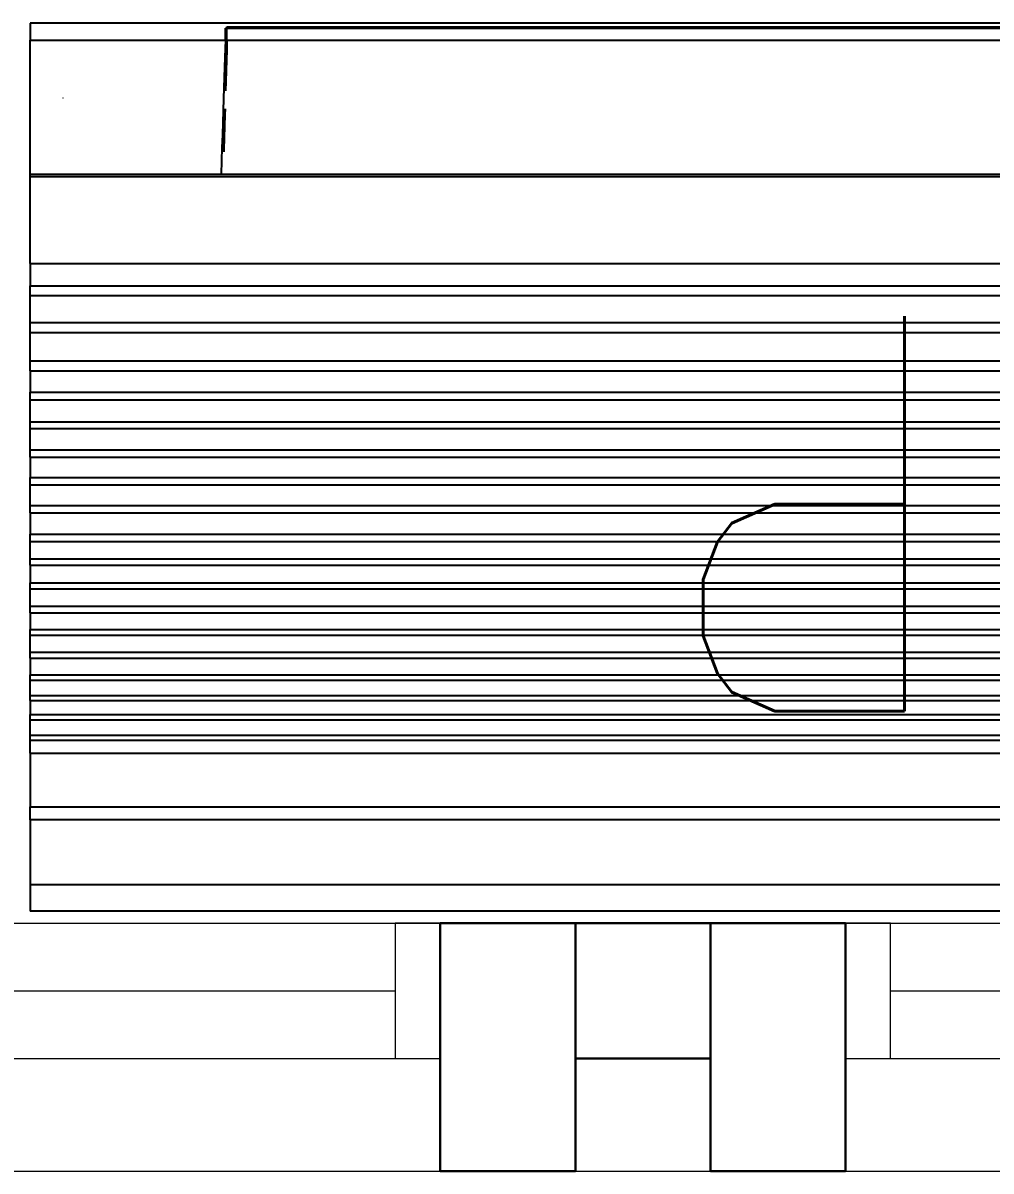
# Model space of a CAD drawing. Header units: inches. Extents: x -86208230 to 200276, y 9267 to 1246656.
# Drawn here: x 124741 to 125815, y 31773 to 33047 of the extents above; entities that cross this region are included whole.
import ezdxf

# ---------------------------------------------------------------- set-up
doc = ezdxf.new("R2010")
doc.units = ezdxf.units.IN
doc.header["$MEASUREMENT"] = 0
doc.layers.add('Edges', color=7, linetype='Continuous')
doc.layers.add('wall', color=8, linetype='Continuous', lineweight=30)
doc.layers.add('WIN', color=8, linetype='Continuous', lineweight=18)
doc.styles.add('LAILA', font='romans.shx', dxfattribs={"width": 0.85})

# ---------------------------------------------------------------- blocks, each defined once
blk = doc.blocks.new('AW30')
at = {"layer": 'wall'}
for points in [[(-2473393.4, -914141.5), (-2473243.4, -914141.5), (-2473243.4, -913866.5), (-2473393.4, -913866.5)], [(-2472643.4, -914141.5), (-2472493.4, -914141.5), (-2472493.4, -913866.5), (-2472643.4, -913866.5)]]:
    blk.add_lwpolyline(points, close=True, dxfattribs=at)
at = {"layer": 'WIN', "color": 1}
for p, q in [((-2473243.4, -913866.5), (-2472643.4, -913866.5)), ((-2473193.4, -913941.5), (-2472693.4, -913941.5)), ((-2473218.4, -914016.5), (-2472643.4, -914016.5))]:
    blk.add_line(p, q, dxfattribs=at)
at = {"layer": 'WIN', "color": 2}
blk.add_line((-2473243.4, -914141.5), (-2472643.4, -914141.5), dxfattribs=at)
at = {"layer": 'WIN', "color": 1}
for points in [[(-2473243.4, -914016.5), (-2473193.4, -914016.5), (-2473193.4, -913866.5), (-2473243.4, -913866.5)], [(-2472693.4, -914016.5), (-2472643.4, -914016.5), (-2472643.4, -913866.5), (-2472693.4, -913866.5)]]:
    blk.add_lwpolyline(points, close=True, dxfattribs=at)
blk = doc.blocks.new('air con')
at = {"layer": 'Edges'}
for p, q in [((71.402, 41.898), (152.402, 41.898)), ((152.402, 41.095), (152.402, 41.898)), ((71.402, 41.095), (152.402, 41.095)), ((152.402, 39.122), (152.402, 41.095)), ((71.402, 39.122), (152.402, 39.122)), ((152.402, 39.122), (152.402, 38.724)), ((152.402, 38.724), (71.402, 38.724)), ((152.402, 37.092), (152.402, 38.724)), ((152.402, 37.092), (71.402, 37.092)), ((152.402, 37.092), (152.402, 36.701)), ((152.402, 36.701), (71.402, 36.701)), ((152.402, 36.701), (152.402, 36.542)), ((152.402, 36.542), (71.402, 36.542)), ((152.402, 36.542), (152.402, 36.078)), ((152.402, 36.078), (71.402, 36.078)), ((152.402, 36.078), (152.402, 35.914)), ((152.402, 35.914), (71.402, 35.914)), ((152.402, 35.493), (152.402, 35.914)), ((152.402, 35.493), (71.402, 35.493)), ((152.402, 35.34), (71.402, 35.34)), ((152.402, 35.493), (152.402, 35.34)), ((152.402, 35.34), (152.402, 34.877)), ((152.402, 34.877), (71.402, 34.877)), ((152.402, 34.709), (71.402, 34.709)), ((152.402, 34.877), (152.402, 34.709)), ((152.402, 34.207), (152.402, 34.709)), ((152.402, 34.207), (71.402, 34.207)), ((152.402, 34.207), (152.402, 34.022)), ((152.402, 34.022), (71.402, 34.022)), ((152.402, 34.022), (152.402, 33.51)), ((152.402, 33.51), (71.402, 33.51)), ((152.402, 33.51), (152.402, 33.335)), ((152.402, 33.335), (71.402, 33.335)), ((152.402, 32.826), (152.402, 33.335)), ((152.402, 32.826), (71.402, 32.826)), ((152.402, 32.826), (152.402, 32.625)), ((152.402, 32.625), (71.402, 32.625)), ((152.402, 32.625), (152.402, 32.098)), ((152.402, 32.098), (71.402, 32.098)), ((152.402, 31.911), (71.402, 31.911)), ((152.402, 32.098), (152.402, 31.911)), ((152.402, 31.378), (152.402, 31.911)), ((152.402, 31.378), (71.402, 31.378)), ((152.402, 31.189), (71.402, 31.189)), ((152.402, 31.378), (152.402, 31.189)), ((152.402, 31.189), (152.402, 30.654)), ((152.402, 30.654), (71.402, 30.654)), ((152.402, 30.439), (71.402, 30.439)), ((152.402, 30.654), (152.402, 30.439)), ((152.402, 29.791), (152.402, 30.439)), ((152.402, 29.791), (71.402, 29.791)), ((152.402, 29.791), (152.402, 29.562)), ((152.402, 29.562), (71.402, 29.562)), ((152.402, 29.562), (152.402, 28.935)), ((152.402, 28.935), (71.402, 28.935)), ((152.402, 28.714), (71.402, 28.714)), ((152.402, 28.935), (152.402, 28.714)), ((152.402, 28.092), (152.402, 28.714)), ((152.402, 28.092), (71.402, 28.092)), ((152.402, 28.092), (152.402, 27.871)), ((152.402, 27.871), (71.402, 27.871)), ((152.402, 27.871), (152.402, 27.226)), ((152.402, 27.226), (71.402, 27.226)), ((152.402, 27.226), (152.402, 27.024)), ((152.402, 27.024), (71.402, 27.024)), ((152.402, 27.024), (152.402, 26.349)), ((152.402, 26.349), (71.402, 26.349)), ((152.402, 26.349), (152.402, 26.117)), ((152.402, 26.117), (71.402, 26.117)), ((152.402, 25.469), (152.402, 26.117)), ((152.402, 25.469), (71.402, 25.469)), ((152.402, 25.162), (71.402, 25.162)), ((152.402, 25.469), (152.402, 25.162)), ((152.402, 25.162), (152.402, 24.304)), ((152.402, 24.304), (71.402, 24.304)), ((152.402, 24.304), (152.402, 24.002)), ((152.402, 24.002), (71.402, 24.002)), ((152.402, 24.002), (152.402, 23.184)), ((152.402, 23.184), (71.402, 23.184)), ((152.402, 23.184), (152.402, 22.883)), ((152.402, 22.883), (71.402, 22.883)), ((152.402, 22.213), (152.402, 22.883)), ((152.402, 22.213), (71.402, 22.213)), ((152.402, 22.213), (152.402, 19.568)), ((152.402, 19.568), (71.402, 19.568)), ((152.402, 19.568), (152.402, 19.493)), ((152.402, 19.493), (71.402, 19.493)), ((146.588, 19.085), (146.601, 19.493)), ((152.402, 19.493), (152.402, 15.42)), ((146.575, 18.687), (146.588, 19.085)), ((146.504, 18.391), (146.514, 18.752)), ((146.514, 18.752), (146.516, 18.813)), ((146.562, 18.299), (146.575, 18.687)), ((146.494, 18.035), (146.504, 18.391)), ((146.55, 17.923), (146.562, 18.299)), ((146.484, 17.685), (146.494, 18.035)), ((146.538, 17.558), (146.55, 17.923)), ((146.479, 17.503), (146.484, 17.685)), ((146.527, 17.206), (146.538, 17.558)), ((146.516, 16.869), (146.527, 17.206)), ((151.402, 17.184), (151.402, 17.175)), ((146.456, 16.673), (146.464, 16.956)), ((146.505, 16.546), (146.516, 16.869)), ((146.447, 16.349), (146.456, 16.673)), ((146.495, 16.239), (146.505, 16.546)), ((146.438, 16.032), (146.447, 16.349)), ((146.486, 15.948), (146.495, 16.239)), ((146.421, 15.42), (146.429, 15.722)), ((146.429, 15.722), (146.438, 16.032)), ((146.477, 15.675), (146.486, 15.948)), ((146.421, 15.42), (76.921, 15.42)), ((146.468, 15.42), (146.421, 15.42)), ((146.421, 15.42), (146.421, 15.051)), ((146.468, 15.42), (146.477, 15.675)), ((152.402, 15.42), (146.468, 15.42)), ((146.468, 15.42), (146.468, 15.051)), ((152.402, 14.898), (152.402, 15.42)), ((146.421, 15.051), (76.921, 15.051)), ((146.421, 15.012), (76.921, 15.012)), ((146.468, 15.051), (146.421, 15.051)), ((146.421, 15.051), (146.421, 15.012)), ((71.402, 14.898), (152.402, 14.898))]:
    blk.add_line(p, q, dxfattribs=at)
blk = doc.blocks.new('1.5HP AIR CONDITION')
at = {"xscale": 36.51607049631966, "yscale": 36.51607049631966, "zscale": 36.51607049631966}
blk.add_blockref('air con', (-4086.2, -544), dxfattribs=at)
at = {"insert": (-704.8, 763.8), "char_height": 438.25, "width": 4290.862, "attachment_point": 1, "style": 'LAILA'}
blk.add_mtext('1.5HP', dxfattribs=at)

msp = doc.modelspace()

# ---------------------------------------------------------------- linework, layer by layer
at = {"layer": 'wall'}
for p, q in [((125653.7, 32048.1), (125203.7, 32048.1)), ((125353.7, 31898.1), (125503.7, 31898.1))]:
    msp.add_line(p, q, dxfattribs=at)
at = {"layer": 'WIN'}
msp.add_line((124028.7, 31773.1), (126828.7, 31773.1), dxfattribs=at)

# ---------------------------------------------------------------- block references
at = {"rotation": 180}
msp.add_blockref('1.5HP AIR CONDITION', (126227.5, 33047.4), dxfattribs=at)
at = {"layer": 'WIN'}
for p in [(2597847.1, 945914.6), (2598897.1, 945914.6)]:
    msp.add_blockref('AW30', p, dxfattribs=at)

doc.saveas('drawing.dxf')
